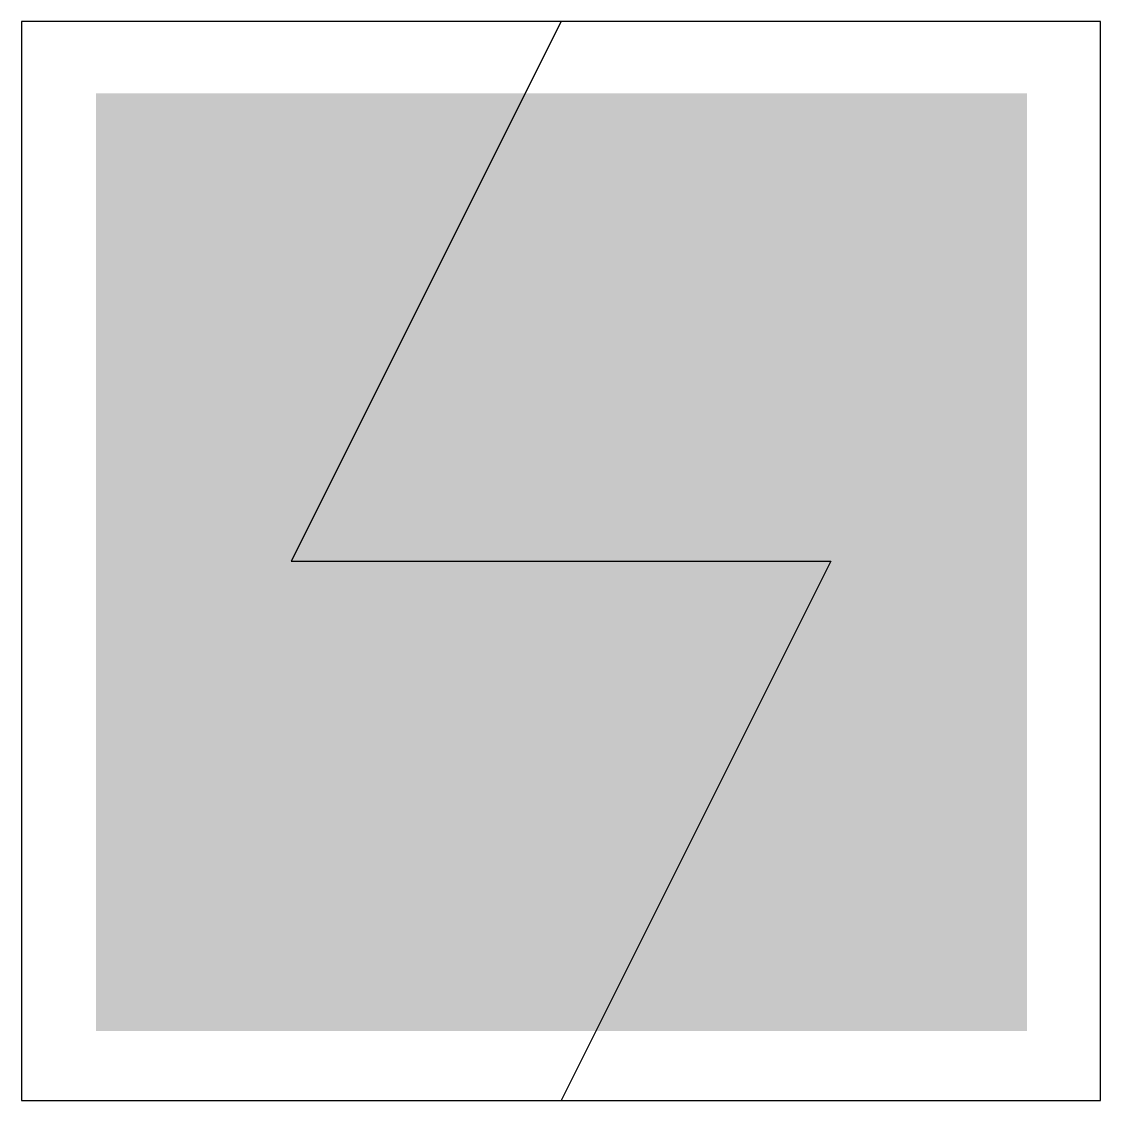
# Model space of a CAD drawing. Header units: inches. Extents: x -0.91 to 0.91, y -0.91 to 0.91.
import ezdxf

# ---------------------------------------------------------------- set-up
doc = ezdxf.new("R2010")
doc.units = ezdxf.units.IN
doc.header["$MEASUREMENT"] = 0

msp = doc.modelspace()

# ---------------------------------------------------------------- hatches: boundary and pattern name
msp.add_hatch(color=255).paths.add_polyline_path([(-0.7847, 0.789), (0.7863, 0.789), (0.7863, -0.7927), (-0.7847, -0.7927)])

# ---------------------------------------------------------------- linework, layer by layer
msp.add_lwpolyline([(0.91, -0.91), (0.91, 0.91), (-0.91, 0.91), (-0.91, -0.91)], close=True)
msp.add_lwpolyline([(0, 0.91), (0, 0.91), (-0.455, 0), (0.455, 0), (0, -0.91)])

doc.saveas('drawing.dxf')
